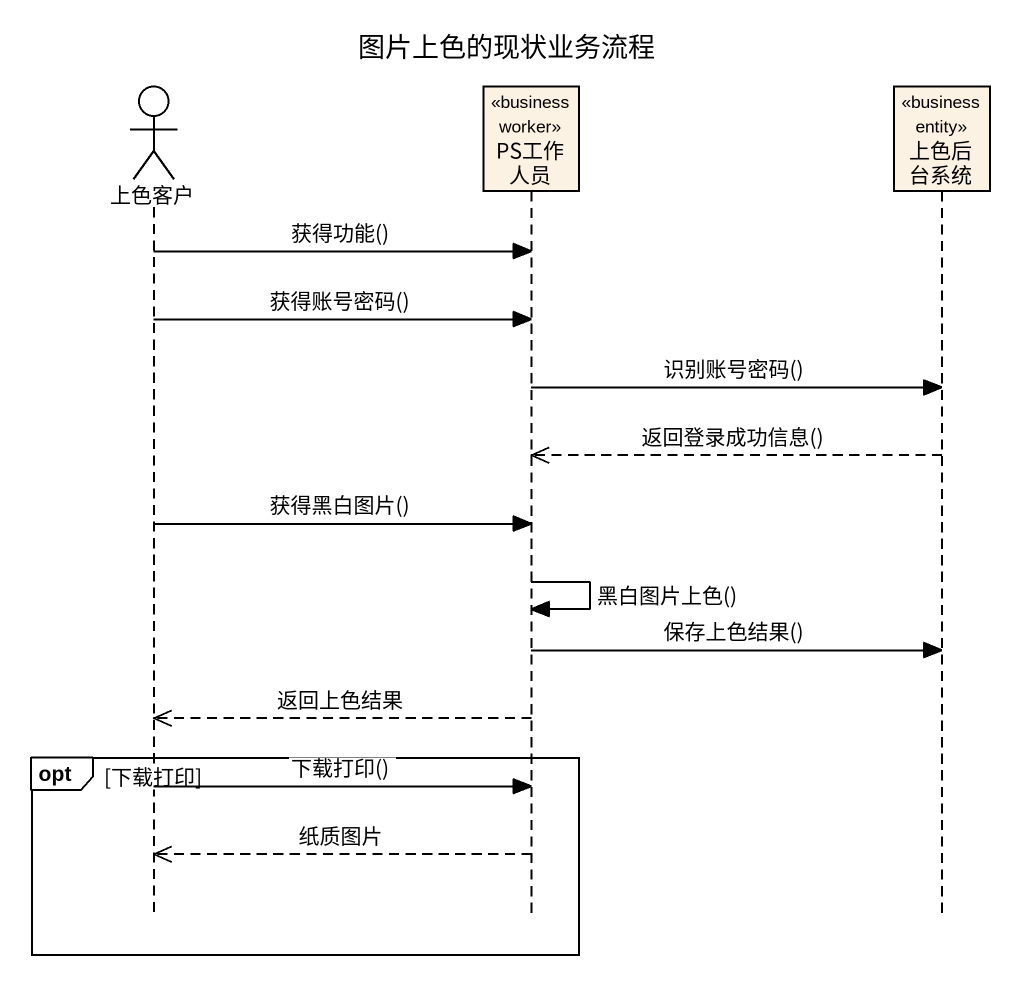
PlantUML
@startuml
title 图片上色的现状业务流程
hide footbox
actor 上色客户
participant PS工作人员 <<business worker>>
participant 上色后台系统 <<business entity>>

上色客户 -> PS工作人员 : 获得功能()
上色客户 -> PS工作人员 : 获得账号密码()
PS工作人员 -> 上色后台系统 : 识别账号密码()
上色后台系统 -->> PS工作人员 : 返回登录成功信息()
上色客户 -> PS工作人员 : 获得黑白图片()
PS工作人员 -> PS工作人员 : 黑白图片上色()
PS工作人员 -> 上色后台系统 : 保存上色结果()
PS工作人员 -->> 上色客户 : 返回上色结果
opt 下载打印
  上色客户 -> PS工作人员 : 下载打印()
  PS工作人员 -->> 上色客户 : 纸质图片
end
@enduml
